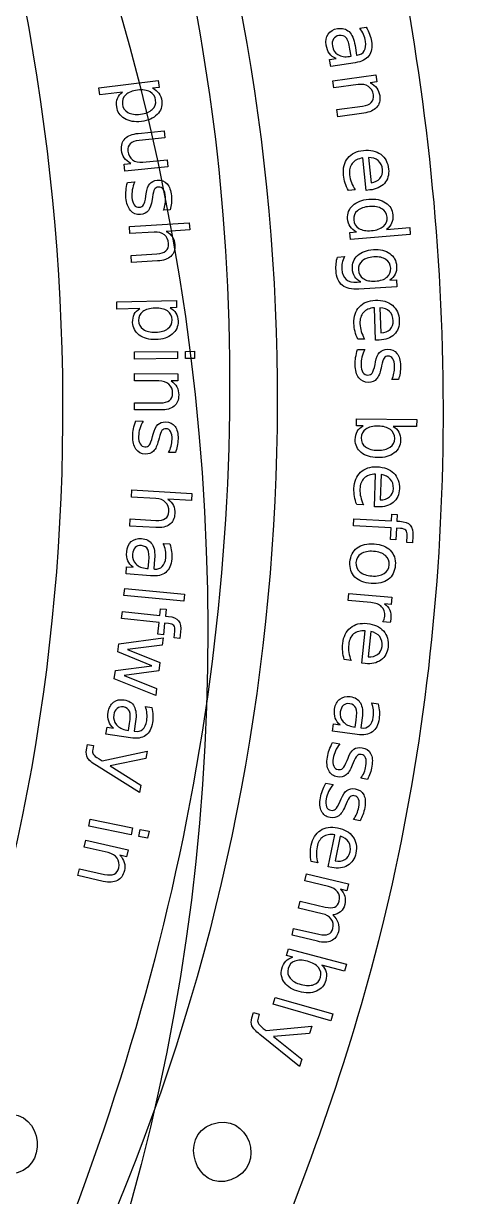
# Model space of a CAD drawing. Extents: x 2 to 268, y -2 to 104.
# Drawn here: x 143.72 to 159.39, y 26.1 to 68 of the extents above; entities that cross this region are included whole.
import ezdxf

# ---------------------------------------------------------------- set-up
doc = ezdxf.new("R2010")
doc.units = 0
doc.layers.add('all_text', color=7, linetype='CONTINUOUS')
doc.layers.add('original', color=7, linetype='CONTINUOUS')

msp = doc.modelspace()

# ---------------------------------------------------------------- linework, layer by layer
at = {"layer": 'all_text', "color": 7}
for points in [[(155.717982, 67.827457), (155.949269, 67.864704)], [(155.354213, 66.819914), (155.40996, 66.828909), (155.369846, 67.07789)], [(155.549333, 67.211469), (155.60584, 66.860461), (155.630268, 66.864187)], [(155.553657, 66.595238), (154.684298, 66.455225), (154.643944, 66.70556), (154.875231, 66.742807)], [(155.553535, 66.595004), (155.553657, 66.595238)], [(147.251327, 65.547801), (146.438998, 65.447007), (146.407596, 65.699998), (148.521834, 65.962337), (148.553236, 65.709336), (148.320746, 65.680464)], [(155.659549, 65.815397), (154.795501, 65.695724), (154.760569, 65.948248), (156.289377, 66.159987), (156.324309, 65.907462), (156.08679, 65.874548)], [(155.860625, 64.795656), (154.937872, 64.667854), (154.903069, 64.919019), (155.817622, 65.045679)], [(147.809376, 64.071632), (148.738924, 64.165912), (148.764457, 63.91365), (147.844513, 63.820348)], [(147.809236, 64.071649), (147.809376, 64.071632)], [(147.973143, 63.043912), (148.843738, 63.132209), (148.869271, 62.879947), (147.333745, 62.724207), (147.308112, 62.976474), (147.543916, 63.000366)], [(156.074406, 62.049112), (155.951048, 62.03615), (155.829594, 63.195626)], [(156.026411, 63.207992), (156.121975, 62.309049)], [(147.425635, 62.321115), (147.68661, 62.342286)], [(155.554327, 62.054168), (155.315854, 62.029214)], [(148.082226, 61.828166), (148.095934, 61.917772)], [(148.317652, 61.795951), (148.305026, 61.707891)], [(148.951948, 61.343985), (148.712949, 61.324666)], [(148.951122, 61.344088), (148.951948, 61.343985)], [(148.379899, 60.545789), (147.509187, 60.493086), (147.493784, 60.747551), (149.634104, 60.877013), (149.649507, 60.622548), (148.810431, 60.571792)], [(156.669939, 60.643137), (157.502195, 60.711834), (157.523099, 60.459133), (155.386148, 60.282751), (155.365244, 60.535451), (155.595968, 60.554502)], [(148.501675, 59.513591), (147.571826, 59.457338), (147.556552, 59.710435), (148.478153, 59.766188)], [(154.922539, 59.655775), (155.168768, 59.670508)], [(155.629403, 58.756688), (155.754581, 58.764247)], [(156.790357, 58.826474), (157.024205, 58.840555), (157.039379, 58.587453), (155.690445, 58.50634)], [(147.870646, 57.81679), (147.052383, 57.794784), (147.045511, 58.049633), (149.175186, 58.106863), (149.182058, 57.852014), (148.94788, 57.845762)], [(156.409042, 56.685645), (156.285105, 56.680925), (156.240835, 57.845899)], [(156.438025, 57.845138), (156.473739, 56.941841)], [(155.890432, 56.725222), (155.650829, 56.716149)], [(155.638542, 56.351773), (155.900328, 56.356478)], [(156.262802, 55.81856), (156.281861, 55.907084)], [(156.494743, 55.771807), (156.477055, 55.684614)], [(148.551625, 55.230715), (147.679333, 55.235374), (147.680678, 55.490313), (149.22406, 55.482027), (149.222716, 55.227088), (148.982942, 55.228338)], [(157.099052, 55.280957), (156.859306, 55.276599)], [(157.099408, 55.280869), (157.099052, 55.280957)], [(148.605307, 54.192763), (147.673769, 54.197722), (147.675141, 54.451278), (148.598419, 54.446351)], [(147.723279, 53.803961), (147.985027, 53.797253)], [(155.834306, 53.622015), (155.602812, 53.625134), (155.606158, 53.880059), (157.750186, 53.850609), (157.746841, 53.595694), (156.9118, 53.607233)], [(148.323679, 53.244061), (148.346597, 53.331682)], [(148.55382, 53.187018), (148.532274, 53.100728)], [(149.13604, 52.669818), (148.896364, 52.676371)], [(149.136005, 52.670301), (149.13604, 52.669818)], [(156.362572, 50.729963), (156.238627, 50.734456), (156.28046, 51.899523)], [(156.477065, 51.884153), (156.446009, 50.98069)], [(148.439095, 51.030807), (147.568262, 51.081452), (147.582602, 51.33598), (149.723258, 51.212378), (149.708917, 50.957849), (148.869688, 51.005837)], [(155.848299, 50.807764), (155.608668, 50.816317)], [(148.43879, 49.991478), (147.508788, 50.045224), (147.523057, 50.298384), (148.4448, 50.245071)], [(157.167031, 49.959294), (157.030803, 49.966533), (157.008632, 49.549582), (156.811849, 49.560045), (156.834021, 49.976997), (155.489578, 50.048457), (155.50311, 50.303038), (156.847554, 50.231577), (156.860426, 50.473766), (157.057209, 50.463303), (157.044336, 50.221114), (157.151674, 50.215409)], [(148.438433, 49.991346), (148.43879, 49.991478)], [(157.605052, 49.450272), (157.394509, 49.461466), (157.407382, 49.703655)], [(157.61776, 49.689695), (157.605052, 49.450272)], [(148.706722, 49.425599), (148.940257, 49.407352)], [(148.114244, 48.532603), (148.170562, 48.527649), (148.190717, 48.779439)], [(148.396745, 48.867057), (148.368158, 48.512667), (148.392888, 48.51068)], [(148.254683, 48.266949), (147.376931, 48.337283), (147.397186, 48.59003), (147.630731, 48.571782)], [(148.254421, 48.267874), (148.254683, 48.266949)], [(156.110511, 47.314222), (155.300652, 47.386105), (155.322974, 47.640055), (156.86034, 47.503608), (156.838019, 47.249658), (156.599188, 47.271187)], [(148.888116, 46.562861), (148.752449, 46.576981), (148.707761, 46.161831), (148.511836, 46.182914), (148.556524, 46.598064), (147.217908, 46.742119), (147.245212, 46.995598), (148.583828, 46.851542), (148.609783, 47.092675), (148.805718, 47.071591), (148.779762, 46.830449), (148.886631, 46.81884)], [(156.804316, 46.602745), (156.544525, 46.624061)], [(149.297923, 46.030814), (149.088298, 46.053416), (149.114254, 46.294558)], [(149.323628, 46.268695), (149.297923, 46.030814)], [(155.913477, 45.134956), (155.790173, 45.148428), (155.91421, 46.307625)], [(156.109228, 46.278209), (156.014395, 45.379159)], [(155.405966, 45.249134), (155.167545, 45.274647)], [(155.913491, 45.135226), (155.913477, 45.134956)], [(148.067098, 43.603283), (148.298593, 43.567318)], [(156.144008, 43.731247), (156.37598, 43.698461)], [(155.800808, 43.192229), (155.751115, 42.840187), (155.775677, 42.836897)], [(147.529966, 42.482327), (146.659835, 42.617452), (146.698701, 42.868011), (146.930196, 42.832046)], [(147.409549, 42.757627), (147.465358, 42.748694), (147.504126, 42.998147)], [(147.716015, 43.069776), (147.661454, 42.71846), (147.685963, 42.714171)], [(155.622898, 42.602272), (154.750985, 42.725373), (154.786473, 42.97644), (155.018436, 42.943655)], [(155.498776, 42.875863), (155.554737, 42.867923), (155.589927, 43.117684)], [(147.530796, 42.481743), (147.529966, 42.482327)], [(155.622704, 42.602392), (155.622898, 42.602272)], [(145.967553, 42.048002), (146.003039, 42.247429), (146.211959, 42.210244), (146.185855, 42.063729)], [(146.414311, 41.727672), (146.520292, 41.662636), (148.124845, 42.010827), (148.077734, 41.74627), (146.804691, 41.483196), (147.908531, 40.796604), (147.861421, 40.532057), (146.319821, 41.495328)], [(154.745103, 42.311633), (155.003541, 42.26965)], [(155.2645, 41.675819), (155.299028, 41.759526)], [(155.484784, 41.58836), (155.451817, 41.505772)], [(154.506119, 40.85973), (154.763705, 40.812785)], [(155.99192, 40.997769), (155.755248, 41.036208)], [(155.013181, 40.214038), (155.049376, 40.297057)], [(155.231739, 40.122293), (155.197206, 40.040388)], [(155.727494, 39.522035), (155.491601, 39.565039)], [(154.716462, 37.852319), (154.594943, 37.877113), (154.828272, 39.019337)], [(155.019679, 38.971855), (154.840114, 38.085858)], [(146.73529, 38.381005), (145.884303, 38.572645), (145.940296, 38.821355), (147.445994, 38.482268), (147.39, 38.233558), (147.156089, 38.286272)], [(146.565065, 37.355688), (145.656281, 37.560351), (145.712003, 37.807714), (146.612732, 37.604865)], [(154.221602, 38.013759), (153.98667, 38.06172)], [(154.716068, 37.85225), (154.716462, 37.852319)], [(154.607424, 37.172704), (153.758382, 37.372804), (153.816849, 37.620944), (155.319089, 37.266897), (155.260622, 37.018757), (155.02724, 37.073747)], [(154.378277, 36.200283), (153.529236, 36.400383), (153.587703, 36.648523), (154.48636, 36.436731)], [(154.206739, 35.214279), (153.300029, 35.427966), (153.358496, 35.676106), (154.257164, 35.464313)], [(153.328882, 34.642329), (153.105284, 34.702313), (153.171362, 34.948542), (155.242327, 34.392835), (155.17625, 34.146605), (154.369894, 34.363073)], [(151.870708, 32.476805), (151.929927, 32.670521), (152.13288, 32.608514), (152.089372, 32.466196)], [(152.276031, 32.105122), (152.373429, 32.027819), (154.008194, 32.180752), (153.929637, 31.923781), (152.634205, 31.81551), (153.647592, 31.001307), (153.569036, 30.744336), (152.153966, 31.88582)]]:
    msp.add_lwpolyline(points, dxfattribs=at)
for points in [[(147.251296, 65.547783)], [(147.892265, 64.758075)], [(155.860605, 64.795657)], [(156.074485, 62.049098)], [(156.061871, 61.45989)], [(156.669928, 60.643127)], [(148.501694, 59.51356)], [(156.272237, 58.795337)], [(147.870588, 57.816813)], [(148.432441, 56.968886)], [(156.409094, 56.685673)], [(149.215734, 56.281399), (149.218469, 56.027858), (147.675152, 56.011206), (147.672417, 56.264747)], [(149.816526, 56.287865), (149.819261, 56.034324), (149.498197, 56.030822), (149.495463, 56.284363)], [(148.605293, 54.192683)], [(156.361209, 52.752066)], [(156.362592, 50.729952)], [(156.771401, 48.659658)], [(156.985827, 48.644415)], [(149.461583, 47.611867), (149.437241, 47.359485), (147.302889, 47.56497), (147.327232, 47.817362)], [(148.700028, 46.047338), (148.667622, 45.79586), (147.432591, 45.635396), (148.586809, 45.168519), (148.548635, 44.87194), (147.313604, 44.711477), (148.467812, 44.2446), (148.435406, 43.993122), (146.956247, 44.590784), (146.994422, 44.887373), (148.291529, 45.055117), (147.079467, 45.547507), (147.117641, 45.844086)], [(155.991931, 40.997788)], [(147.60879, 39.266493), (147.557326, 39.018216), (146.046046, 39.33143), (146.097511, 39.579707)], [(155.727475, 39.522056)], [(148.197104, 39.144536), (148.145639, 38.896249), (147.831237, 38.961393), (147.882702, 39.20968)], [(146.565124, 37.355655)], [(154.752825, 36.15585)], [(153.625981, 33.669606)], [(154.756863, 32.61932), (154.686813, 32.375622), (152.625966, 32.967731), (152.696016, 33.211429)]]:
    msp.add_lwpolyline(points, close=True, dxfattribs=at)
for points in [[(137.73778, 88.93464), (154.38977, 63.7517), (154.56983, 28.51236), (137.73778, 5.28397)], [(154.519697, 67.225726), (154.494561, 67.381729), (154.518096, 67.512997), (154.590304, 67.61953)], [(154.590304, 67.61953), (154.663534, 67.72531), (154.773615, 67.79003), (154.920549, 67.813693)], [(154.977183, 67.565999), (154.888293, 67.551699), (154.82222, 67.511281), (154.778965, 67.444747)], [(154.920549, 67.813693), (155.091968, 67.841293), (155.230416, 67.804964), (155.335894, 67.704706)], [(155.232755, 67.487116), (155.173966, 67.557662), (155.088776, 67.583957), (154.977183, 67.565999)], [(155.369846, 67.07789), (155.337253, 67.280153), (155.291556, 67.416561), (155.232755, 67.487116)], [(155.335894, 67.704706), (155.441517, 67.603539), (155.512664, 67.439127), (155.549333, 67.211469)], [(155.850204, 67.604492), (155.816035, 67.683669), (155.771961, 67.75799), (155.717982, 67.827457)], [(155.922452, 67.355119), (155.90839, 67.442194), (155.884307, 67.525318), (155.850204, 67.604492)], [(155.949269, 67.864704), (155.999374, 67.77879), (156.039993, 67.694139), (156.071125, 67.610748)], [(156.071125, 67.610748), (156.103145, 67.527505), (156.125729, 67.44507), (156.138875, 67.363443)], [(154.635399, 66.923326), (154.578149, 67.001569), (154.539582, 67.102369), (154.519697, 67.225726)], [(154.778965, 67.444747), (154.736786, 67.377462), (154.723806, 67.293483), (154.740027, 67.19281)], [(154.740027, 67.19281), (154.762394, 67.054035), (154.829267, 66.950814), (154.940645, 66.883145)], [(155.878528, 67.02142), (155.929873, 67.10693), (155.944515, 67.218163), (155.922452, 67.355119)], [(156.138875, 67.363443), (156.174388, 67.143036), (156.143749, 66.969211), (156.046957, 66.841969)], [(154.875231, 66.742807), (154.773516, 66.785055), (154.693572, 66.845228), (154.635399, 66.923326)], [(154.940645, 66.883145), (155.053097, 66.8147), (155.190953, 66.793623), (155.354213, 66.819914)], [(156.046957, 66.841969), (155.950205, 66.714725), (155.785731, 66.632403), (155.553535, 66.595004)], [(155.630268, 66.864187), (155.745456, 66.882718), (155.828209, 66.935129), (155.878528, 67.02142)], [(156.029344, 65.74695), (155.932054, 65.813266), (155.808789, 65.836081), (155.659549, 65.815397)], [(156.08679, 65.874548), (156.187025, 65.827237), (156.2655, 65.76623), (156.322215, 65.691526)], [(147.072308, 65.322832), (147.107044, 65.408605), (147.166707, 65.483589), (147.251296, 65.547783)], [(147.363872, 65.446542), (147.268532, 65.356949), (147.229121, 65.245599), (147.245637, 65.112492)], [(147.786044, 65.614177), (147.60097, 65.591232), (147.460246, 65.535354), (147.363872, 65.446542)], [(148.235002, 65.554599), (148.120771, 65.617263), (147.971119, 65.637123), (147.786044, 65.614177)], [(148.432671, 65.25975), (148.416148, 65.392857), (148.350258, 65.49114), (148.235002, 65.554599)], [(148.320746, 65.680464), (148.418478, 65.638892), (148.494203, 65.580709), (148.547923, 65.505915)], [(148.547923, 65.505915), (148.602641, 65.430315), (148.636969, 65.336446), (148.650906, 65.22431)], [(156.203444, 65.444133), (156.184648, 65.579722), (156.126614, 65.680661), (156.029344, 65.74695)], [(156.130775, 65.175308), (156.19487, 65.241684), (156.219093, 65.331292), (156.203444, 65.444133)], [(156.429599, 65.418422), (156.453907, 65.242789), (156.417708, 65.102364), (156.321002, 64.997148)], [(156.322215, 65.691526), (156.379069, 65.61592), (156.414864, 65.524885), (156.429599, 65.418422)], [(147.042668, 65.024765), (147.028784, 65.136905), (147.038664, 65.236261), (147.072308, 65.322832)], [(147.320377, 64.599598), (147.158315, 64.69706), (147.065746, 64.838782), (147.042668, 65.024765)], [(147.245637, 65.112492), (147.26216, 64.979379), (147.327533, 64.881493), (147.441757, 64.818836)], [(148.312887, 64.926892), (148.409259, 65.015684), (148.449187, 65.126636), (148.432671, 65.25975)], [(148.650906, 65.22431), (148.674003, 65.038319), (148.618878, 64.878268), (148.48553, 64.744156)], [(155.817622, 65.045679), (155.962316, 65.065734), (156.066701, 65.108943), (156.130775, 65.175308)], [(156.321002, 64.997148), (156.225191, 64.892058), (156.071725, 64.824894), (155.860605, 64.795657)], [(147.924667, 64.496831), (147.683982, 64.466986), (147.482552, 64.501242), (147.320377, 64.599598)], [(147.441757, 64.818836), (147.557021, 64.755383), (147.70719, 64.735129), (147.892265, 64.758075)], [(147.892264, 64.758055), (148.077338, 64.781), (148.217546, 64.837279), (148.312887, 64.926892)], [(148.48553, 64.744156), (148.352314, 64.609137), (148.16536, 64.526695), (147.924667, 64.496831)], [(147.218149, 63.467346), (147.20029, 63.643749), (147.241549, 63.783214), (147.341926, 63.885741)], [(147.341926, 63.885741), (147.442336, 63.988267), (147.598106, 64.050236), (147.809236, 64.071649)], [(147.525467, 63.702104), (147.459027, 63.638113), (147.431549, 63.54945), (147.443033, 63.436113)], [(147.844513, 63.820348), (147.699188, 63.8056), (147.59284, 63.766186), (147.525467, 63.702104)], [(147.313838, 63.193112), (147.26087, 63.269001), (147.228974, 63.360413), (147.218149, 63.467346)], [(147.443033, 63.436113), (147.456858, 63.29993), (147.511166, 63.19694), (147.605956, 63.127143)], [(155.291367, 63.189146), (155.418976, 63.346616), (155.604301, 63.438079), (155.847339, 63.463535)], [(155.847339, 63.463535), (156.09861, 63.489887), (156.304879, 63.443138), (156.466148, 63.323286)], [(156.466148, 63.323286), (156.628424, 63.202655), (156.721619, 63.027214), (156.745735, 62.796962)], [(147.543916, 63.000366), (147.444478, 63.052175), (147.367785, 63.116423), (147.313838, 63.193112)], [(147.605956, 63.127143), (147.700851, 63.056413), (147.823247, 63.028669), (147.973143, 63.043912)], [(155.138581, 62.584273), (155.112961, 62.829143), (155.16389, 63.030767), (155.291367, 63.189146)], [(155.448505, 62.997749), (155.367907, 62.894166), (155.336378, 62.75877), (155.353918, 62.591563)], [(155.829594, 63.195626), (155.657145, 63.166478), (155.530116, 63.100519), (155.448505, 62.997749)], [(156.377409, 63.097872), (156.289111, 63.173603), (156.172112, 63.21031), (156.026411, 63.207992)], [(156.532108, 62.771838), (156.517385, 62.912548), (156.465819, 63.021226), (156.377409, 63.097872)], [(155.198994, 62.298249), (155.168949, 62.391169), (155.148812, 62.48651), (155.138581, 62.584273)], [(155.353918, 62.591563), (155.364063, 62.494713), (155.385756, 62.402304), (155.418998, 62.314337)], [(156.121975, 62.309049), (156.259749, 62.325327), (156.36578, 62.37569), (156.440068, 62.460138)], [(156.440068, 62.460138), (156.514456, 62.543679), (156.545136, 62.64758), (156.532108, 62.771838)], [(156.745735, 62.796962), (156.767358, 62.590468), (156.717745, 62.420388), (156.596897, 62.286723)], [(147.373404, 61.773518), (147.366708, 61.855935), (147.367916, 61.942681), (147.377029, 62.033755)], [(147.377029, 62.033755), (147.385089, 62.123857), (147.401291, 62.219644), (147.425635, 62.321115)], [(147.599076, 62.057306), (147.582608, 61.964728), (147.577968, 61.874027), (147.585156, 61.785202)], [(147.68661, 62.342286), (147.64566, 62.244956), (147.616482, 62.149962), (147.599076, 62.057306)], [(148.095934, 61.917772), (148.11623, 62.077021), (148.157441, 62.194185), (148.219569, 62.269263)], [(148.219569, 62.269263), (148.282589, 62.344414), (148.373632, 62.386804), (148.492699, 62.396433)], [(148.390515, 62.074209), (148.361187, 62.026679), (148.3369, 61.933926), (148.317652, 61.795951)], [(148.523798, 62.152741), (148.465203, 62.148001), (148.420775, 62.121824), (148.390515, 62.074209)], [(148.492699, 62.396433), (148.637377, 62.408144), (148.753242, 62.365905), (148.840294, 62.269717)], [(148.704422, 62.073379), (148.660925, 62.132537), (148.600717, 62.158991), (148.523798, 62.152741)], [(148.784969, 61.795102), (148.774787, 61.920554), (148.747938, 62.013313), (148.704422, 62.073379)], [(148.840294, 62.269717), (148.927346, 62.173536), (148.978503, 62.031127), (148.993765, 61.84249)], [(155.315854, 62.029214), (155.267979, 62.115652), (155.229026, 62.20533), (155.198994, 62.298249)], [(155.418998, 62.314337), (155.452325, 62.225457), (155.497435, 62.138734), (155.554327, 62.054168)], [(156.596897, 62.286723), (156.477041, 62.152238), (156.302904, 62.073029), (156.074485, 62.049098)], [(147.536077, 61.318), (147.443639, 61.42389), (147.389414, 61.575729), (147.373404, 61.773518)], [(147.585156, 61.785202), (147.594805, 61.66616), (147.622369, 61.576221), (147.667848, 61.515384)], [(148.000979, 61.51605), (148.033909, 61.564794), (148.060991, 61.668832), (148.082226, 61.828166)], [(148.305026, 61.707891), (148.281104, 61.525299), (148.236918, 61.393608), (148.172468, 61.312817)], [(148.777332, 61.553851), (148.789452, 61.632251), (148.791997, 61.712668), (148.784969, 61.795102)], [(148.993765, 61.84249), (149.001354, 61.749084), (149.001591, 61.660621), (148.994476, 61.577098)], [(155.469682, 61.498155), (155.608412, 61.626678), (155.798634, 61.700914), (156.04035, 61.720864)], [(156.04035, 61.720864), (156.28206, 61.740841), (156.481877, 61.698793), (156.6398, 61.594718)], [(156.6398, 61.594718), (156.79779, 61.489766), (156.884459, 61.344357), (156.899806, 61.158493)], [(147.889124, 61.175137), (147.746278, 61.163597), (147.628595, 61.211218), (147.536077, 61.318)], [(147.667848, 61.515384), (147.714264, 61.454605), (147.774546, 61.427213), (147.848695, 61.433207)], [(147.848695, 61.433207), (147.917373, 61.438753), (147.968134, 61.466368), (148.000979, 61.51605)], [(148.172468, 61.312817), (148.109042, 61.231184), (148.014594, 61.185291), (147.889124, 61.175137)], [(148.712949, 61.324666), (148.743818, 61.399053), (148.765279, 61.475448), (148.777332, 61.553851)], [(148.994476, 61.577098), (148.987429, 61.493573), (148.972977, 61.415903), (148.951122, 61.344088)], [(155.284726, 61.025207), (155.269366, 61.211072), (155.331018, 61.368722), (155.469682, 61.498155)], [(155.633177, 61.30977), (155.534234, 61.224171), (155.490279, 61.114531), (155.501311, 60.980851)], [(156.061872, 61.45992), (155.876007, 61.44456), (155.733108, 61.39451), (155.633177, 61.30977)], [(156.508013, 61.381934), (156.39645, 61.449265), (156.247736, 61.47525), (156.061871, 61.45989)], [(156.693393, 61.079207), (156.682374, 61.21288), (156.620581, 61.313789), (156.508013, 61.381934)], [(155.374676, 60.739497), (155.3241, 60.816437), (155.294117, 60.911673), (155.284726, 61.025207)], [(155.501311, 60.980851), (155.512331, 60.847177), (155.573668, 60.746232), (155.685325, 60.678015)], [(156.560151, 60.750189), (156.660012, 60.83586), (156.704426, 60.945533), (156.693393, 61.079207)], [(156.856518, 60.861792), (156.819279, 60.776677), (156.757083, 60.703789), (156.669928, 60.643127)], [(156.899806, 61.158493), (156.90921, 61.044965), (156.894781, 60.946065), (156.856518, 60.861792)], [(148.743314, 60.449037), (148.651426, 60.522627), (148.530288, 60.554877), (148.379899, 60.545789)], [(148.893536, 60.133692), (148.885276, 60.270325), (148.835202, 60.37544), (148.743314, 60.449037)], [(148.810431, 60.571792), (148.906715, 60.516878), (148.980249, 60.449998), (149.031032, 60.371152)], [(149.031032, 60.371152), (149.081861, 60.291396), (149.110529, 60.197871), (149.117036, 60.090576)], [(155.595968, 60.554502), (155.500027, 60.600053), (155.426263, 60.661718), (155.374676, 60.739497)], [(155.685325, 60.678015), (155.79788, 60.609898), (155.947086, 60.583486), (156.132941, 60.59878)], [(156.132941, 60.59878), (156.318807, 60.61414), (156.46121, 60.66461), (156.560151, 60.750189)], [(148.800374, 59.871268), (148.869339, 59.932476), (148.900393, 60.019951), (148.893536, 60.133692)], [(149.117036, 60.090576), (149.127721, 59.913594), (149.080799, 59.776382), (148.97627, 59.678939)], [(155.64246, 59.711453), (155.779494, 59.835645), (155.966767, 59.904876), (156.20428, 59.919145)], [(156.20428, 59.919145), (156.442711, 59.933486), (156.637385, 59.887201), (156.788303, 59.780289)], [(148.478153, 59.766188), (148.623963, 59.775036), (148.73137, 59.810063), (148.800374, 59.871268)], [(148.97627, 59.678939), (148.872631, 59.581556), (148.714439, 59.52643), (148.501694, 59.51356)], [(154.875862, 59.422418), (154.884041, 59.502046), (154.8996, 59.579831), (154.922539, 59.655775)], [(155.168768, 59.670508), (155.132904, 59.593807), (155.107503, 59.518657), (155.092564, 59.445058)], [(155.453931, 59.241786), (155.442602, 59.430698), (155.505445, 59.587254), (155.64246, 59.711453)], [(155.802151, 59.519463), (155.705851, 59.43729), (155.661776, 59.328344), (155.669924, 59.192625)], [(156.220424, 59.657792), (156.037935, 59.646861), (155.89851, 59.600751), (155.802151, 59.519463)], [(156.653614, 59.570601), (156.548229, 59.639744), (156.403832, 59.668808), (156.220424, 59.657792)], [(156.824023, 59.261929), (156.815849, 59.397656), (156.759046, 59.500547), (156.653614, 59.570601)], [(156.788303, 59.780289), (156.939216, 59.673391), (157.020346, 59.525485), (157.031695, 59.336573)], [(154.870615, 59.169436), (154.865263, 59.258391), (154.867012, 59.342718), (154.875862, 59.422418)], [(155.095333, 58.645907), (154.959953, 58.754661), (154.885047, 58.929171), (154.870615, 59.169436)], [(155.092564, 59.445058), (155.077624, 59.371452), (155.07239, 59.297054), (155.076861, 59.221863)], [(155.076861, 59.221863), (155.086854, 59.055873), (155.137878, 58.934229), (155.229932, 58.856932)], [(155.538935, 58.952841), (155.48913, 59.031756), (155.460796, 59.128071), (155.453931, 59.241786)], [(155.669924, 59.192625), (155.678118, 59.055989), (155.734918, 58.953102), (155.840324, 58.883964)], [(156.691797, 58.935091), (156.788155, 59.016346), (156.83223, 59.125292), (156.824023, 59.261929)], [(157.031695, 59.336573), (157.038553, 59.222858), (157.021948, 59.123844), (156.98188, 59.039532)], [(155.229932, 58.856932), (155.321095, 58.779575), (155.454252, 58.74616), (155.629403, 58.756688)], [(155.754581, 58.764247), (155.660653, 58.811027), (155.588772, 58.873892), (155.538935, 58.952841)], [(155.840324, 58.883964), (155.945774, 58.813882), (156.089745, 58.78434), (156.272237, 58.795337)], [(156.272235, 58.795297), (156.455643, 58.806314), (156.595497, 58.852912), (156.691797, 58.935091)], [(156.98188, 59.039532), (156.94188, 58.955217), (156.878038, 58.884197), (156.790357, 58.826474)], [(155.690445, 58.50634), (155.428174, 58.490578), (155.229803, 58.5371), (155.095333, 58.645907)], [(148.409261, 57.831231), (148.222838, 57.826247), (148.077384, 57.784199), (147.9729, 57.705085)], [(148.8504, 57.728703), (148.742739, 57.802091), (148.595693, 57.836267), (148.409261, 57.831231)], [(148.94788, 57.845762), (149.041141, 57.794944), (149.1109, 57.729731), (149.157157, 57.650121)], [(155.510758, 57.281745), (155.501422, 57.527778), (155.565612, 57.725579), (155.703329, 57.87515)], [(155.703329, 57.87515), (155.841098, 58.023811), (156.032083, 58.10278), (156.276283, 58.112059)], [(156.240835, 57.845899), (156.066826, 57.828249), (155.935699, 57.770863), (155.847455, 57.673741)], [(156.276283, 58.112059), (156.528738, 58.12166), (156.731449, 58.061331), (156.884415, 57.931074)], [(156.780947, 57.711988), (156.697868, 57.793415), (156.58356, 57.837798), (156.438025, 57.845138)], [(156.884415, 57.931074), (157.038336, 57.799938), (157.119692, 57.618699), (157.128483, 57.387355)], [(147.612482, 57.316365), (147.609457, 57.429325), (147.628876, 57.527263), (147.670739, 57.610179)], [(147.670739, 57.610179), (147.713557, 57.692204), (147.780174, 57.761082), (147.870588, 57.816813)], [(147.9729, 57.705085), (147.869366, 57.625101), (147.819399, 57.518069), (147.823, 57.38399)], [(149.018703, 57.416166), (149.015116, 57.550244), (148.959014, 57.654423), (148.8504, 57.728703)], [(148.867392, 57.096417), (148.971874, 57.175504), (149.022311, 57.282087), (149.018703, 57.416166)], [(149.157157, 57.650121), (149.204341, 57.569594), (149.229446, 57.472854), (149.232472, 57.359901)], [(155.847455, 57.673741), (155.760166, 57.575729), (155.719713, 57.442723), (155.726096, 57.274726)], [(156.913676, 57.376412), (156.908334, 57.517785), (156.864091, 57.629644), (156.780947, 57.711988)], [(147.847906, 56.866397), (147.695992, 56.979029), (147.617518, 57.129018), (147.612482, 57.316365)], [(147.823, 57.38399), (147.826588, 57.249912), (147.882219, 57.146178), (147.989892, 57.072789)], [(147.989892, 57.072789), (148.098493, 56.99851), (148.24601, 56.963876), (148.432441, 56.968886)], [(148.432443, 56.968926), (148.618866, 56.973909), (148.763849, 57.016406), (148.867392, 57.096417)], [(149.232472, 57.359901), (149.237474, 57.172556), (149.167172, 57.018568), (149.021565, 56.897936)], [(155.552069, 56.992346), (155.528259, 57.087049), (155.514489, 57.183515), (155.510758, 57.281745)], [(155.650829, 56.716149), (155.608851, 56.805569), (155.575931, 56.897634), (155.552069, 56.992346)], [(155.726096, 57.274726), (155.729808, 57.177411), (155.745328, 57.083767), (155.772657, 56.993794)], [(155.772657, 56.993794), (155.800004, 56.902898), (155.839263, 56.813374), (155.890432, 56.725222)], [(156.473739, 56.941841), (156.612294, 56.948932), (156.721435, 56.992153), (156.801164, 57.071502)], [(156.801164, 57.071502), (156.880924, 57.149922), (156.918428, 57.251559), (156.913676, 57.376412)], [(157.128483, 57.387355), (157.136369, 57.179878), (157.075579, 57.013464), (156.946115, 56.888115)], [(148.439474, 56.705837), (148.197027, 56.699317), (147.999837, 56.752837), (147.847906, 56.866397)], [(149.021565, 56.897936), (148.875951, 56.776383), (148.68192, 56.71235), (148.439474, 56.705837)], [(156.946115, 56.888115), (156.817605, 56.761874), (156.638598, 56.694393), (156.409094, 56.685673)], [(155.572001, 56.068026), (155.586031, 56.157408), (155.608212, 56.25199), (155.638542, 56.351773)], [(155.900328, 56.356478), (155.853314, 56.261916), (155.818234, 56.168944), (155.795086, 56.077564)], [(156.281861, 55.907084), (156.312087, 56.064745), (156.360571, 56.179091), (156.427314, 56.250122)], [(156.427314, 56.250122), (156.494925, 56.321168), (156.588448, 56.357763), (156.707884, 56.359909)], [(156.707884, 56.359909), (156.853013, 56.362517), (156.965998, 56.313089), (157.046838, 56.211626)], [(157.046838, 56.211626), (157.127679, 56.110169), (157.169801, 55.964829), (157.173202, 55.775605)], [(155.551394, 55.808579), (155.549719, 55.89126), (155.556588, 55.977742), (155.572001, 56.068026)], [(155.68517, 55.34375), (155.599554, 55.455231), (155.554962, 55.610173), (155.551394, 55.808579)], [(155.795086, 56.077564), (155.772807, 55.986198), (155.76247, 55.895965), (155.764076, 55.806866)], [(155.764076, 55.806866), (155.76623, 55.687456), (155.788071, 55.595964), (155.829601, 55.53239)], [(156.162128, 55.512159), (156.198015, 55.558745), (156.231573, 55.660878), (156.262802, 55.81856)], [(156.584961, 56.04494), (156.552732, 55.999364), (156.522659, 55.90832), (156.494743, 55.771807)], [(156.722903, 56.114917), (156.664107, 56.113993), (156.618127, 56.090667), (156.584961, 56.04494)], [(156.898192, 56.024319), (156.858503, 56.08608), (156.800073, 56.11628), (156.722903, 56.114917)], [(156.961178, 55.741525), (156.958894, 55.86737), (156.937899, 55.961635), (156.898192, 56.024319)], [(156.937973, 55.50129), (156.954985, 55.578779), (156.96272, 55.658857), (156.961178, 55.741525)], [(157.173202, 55.775605), (157.174967, 55.681911), (157.169672, 55.593607), (157.157316, 55.510693)], [(156.02855, 55.179013), (155.885259, 55.176442), (155.770799, 55.231355), (155.68517, 55.34375)], [(155.829601, 55.53239), (155.872065, 55.468814), (155.930511, 55.437712), (156.004938, 55.439086)], [(156.004938, 55.439086), (156.073822, 55.440149), (156.126218, 55.464506), (156.162128, 55.512159)], [(156.477055, 55.684614), (156.441682, 55.50389), (156.389323, 55.375231), (156.31998, 55.298635)], [(156.859306, 55.276599), (156.894739, 55.34891), (156.920961, 55.423807), (156.937973, 55.50129)], [(157.157316, 55.510693), (157.145026, 55.427776), (157.125724, 55.351168), (157.099408, 55.280869)], [(148.907892, 55.110304), (148.821045, 55.189772), (148.70229, 55.229909), (148.551625, 55.230715)], [(149.037074, 54.785769), (149.037573, 54.922664), (148.994512, 55.030842), (148.907892, 55.110304)], [(148.982942, 55.228338), (149.075403, 55.167216), (149.144382, 55.095647), (149.189879, 55.013634)], [(149.189879, 55.013634), (149.235335, 54.930708), (149.257783, 54.835502), (149.257224, 54.728018)], [(156.31998, 55.298635), (156.251564, 55.221143), (156.15442, 55.181269), (156.02855, 55.179013)], [(148.598419, 54.446351), (148.744485, 54.445572), (148.853959, 54.473467), (148.926839, 54.530037)], [(148.926839, 54.530037), (148.999721, 54.586634), (149.036466, 54.671878), (149.037074, 54.785769)], [(149.257224, 54.728018), (149.256276, 54.550711), (149.200439, 54.41688), (149.089711, 54.326524)], [(149.089711, 54.326524), (148.979898, 54.236161), (148.818425, 54.191547), (148.605293, 54.192683)], [(147.644388, 53.523406), (147.66232, 53.612089), (147.688618, 53.705607), (147.723279, 53.803961)], [(147.985027, 53.797253), (147.93392, 53.704835), (147.894802, 53.613483), (147.867673, 53.523199)], [(148.346597, 53.331682), (148.383689, 53.487875), (148.43713, 53.599992), (148.50692, 53.668032)], [(148.50692, 53.668032), (148.577596, 53.736053), (148.672633, 53.768524), (148.792029, 53.765445)], [(148.792029, 53.765445), (148.937139, 53.761845), (149.047855, 53.707523), (149.124175, 53.602478)], [(147.72623, 52.794833), (147.645577, 52.909946), (147.607808, 53.066691), (147.612924, 53.265068)], [(147.612924, 53.265068), (147.615253, 53.347713), (147.625741, 53.433825), (147.644388, 53.523406)], [(147.824932, 53.254117), (147.822013, 53.13472), (147.839837, 53.04236), (147.878404, 52.977039)], [(147.867673, 53.523199), (147.841444, 53.432895), (147.827197, 53.343201), (147.824932, 53.254117)], [(148.209733, 52.942351), (148.24767, 52.987294), (148.285653, 53.087864), (148.323679, 53.244061)], [(148.655934, 53.455943), (148.62171, 53.411807), (148.587672, 53.322165), (148.55382, 53.187018)], [(148.796812, 53.519857), (148.738023, 53.521603), (148.691064, 53.500298), (148.655934, 53.455943)], [(148.967968, 53.421665), (148.931036, 53.485085), (148.873984, 53.517816), (148.796812, 53.519857)], [(149.018507, 53.136389), (149.021763, 53.262211), (149.004917, 53.357303), (148.967968, 53.421665)], [(149.124175, 53.602478), (149.200496, 53.49758), (149.236216, 53.350535), (149.231335, 53.161345)], [(155.556103, 53.132444), (155.557352, 53.245446), (155.580731, 53.342516), (155.62624, 53.423652)], [(155.62624, 53.423652), (155.672368, 53.503875), (155.741724, 53.569995), (155.834306, 53.622015)], [(155.931915, 53.506318), (155.82522, 53.430605), (155.770951, 53.325691), (155.769109, 53.191577)], [(156.37304, 53.614659), (156.186565, 53.617222), (156.039523, 53.581108), (155.931915, 53.506318)], [(156.809646, 53.494244), (156.705049, 53.571938), (156.559514, 53.612077), (156.37304, 53.614659)], [(156.965129, 53.175139), (156.966817, 53.309262), (156.91499, 53.41563), (156.809646, 53.494244)], [(156.9118, 53.607233), (157.002932, 53.552722), (157.069989, 53.484733), (157.112971, 53.403265)], [(157.112971, 53.403265), (157.156853, 53.320888), (157.178036, 53.223206), (157.176521, 53.110217)], [(148.06209, 52.61523), (147.918811, 52.618733), (147.806857, 52.678601), (147.72623, 52.794833)], [(147.878404, 52.977039), (147.918038, 52.911675), (147.975066, 52.878044), (148.049488, 52.876147)], [(148.049488, 52.876147), (148.118379, 52.874539), (148.171794, 52.896607), (148.209733, 52.942351)], [(148.532274, 53.100728), (148.489046, 52.921718), (148.431109, 52.795474), (148.358464, 52.721995)], [(148.896364, 52.676371), (148.934983, 52.747053), (148.964446, 52.820732), (148.984753, 52.897408)], [(148.984753, 52.897408), (149.005127, 52.974074), (149.016378, 53.053734), (149.018507, 53.136389)], [(149.203882, 52.89738), (149.187954, 52.815087), (149.165328, 52.739394), (149.136005, 52.670301)], [(149.231335, 53.161345), (149.229095, 53.06766), (149.219944, 52.979672), (149.203882, 52.89738)], [(155.77307, 52.673299), (155.625854, 52.792), (155.553532, 52.945048), (155.556103, 53.132444)], [(155.769109, 53.191577), (155.767421, 53.057448), (155.818798, 52.95154), (155.923243, 52.873854)], [(155.923243, 52.873854), (156.028739, 52.795232), (156.174728, 52.754636), (156.361209, 52.752066)], [(156.361208, 52.752056), (156.547683, 52.749493), (156.694269, 52.786072), (156.800964, 52.861792)], [(156.800964, 52.861792), (156.908573, 52.936576), (156.963294, 53.041025), (156.965129, 53.175139)], [(157.176521, 53.110217), (157.173976, 52.92282), (157.097485, 52.771813), (156.947047, 52.657196)], [(148.358464, 52.721995), (148.286697, 52.647569), (148.187906, 52.611981), (148.06209, 52.61523)], [(156.35764, 52.488872), (156.115126, 52.492169), (155.92027, 52.553644), (155.77307, 52.673299)], [(156.947047, 52.657196), (156.796621, 52.541657), (156.600151, 52.485549), (156.35764, 52.488872)], [(155.510695, 51.390712), (155.519585, 51.636764), (155.598202, 51.82929), (155.746547, 51.968291)], [(155.746547, 51.968291), (155.894917, 52.106368), (156.091209, 52.171024), (156.335425, 52.162257)], [(156.335425, 52.162257), (156.587895, 52.153031), (156.785601, 52.077904), (156.928543, 51.936877)], [(155.875449, 51.756874), (155.781161, 51.665571), (155.731003, 51.535911), (155.724975, 51.367896)], [(156.28046, 51.899523), (156.105633, 51.8948), (155.970629, 51.84725), (155.875449, 51.756874)], [(156.809226, 51.726062), (156.732385, 51.81339), (156.621664, 51.866087), (156.477065, 51.884153)], [(156.916826, 51.381599), (156.922232, 51.522969), (156.886366, 51.637791), (156.809226, 51.726062)], [(156.928543, 51.936877), (157.072361, 51.794742), (157.140117, 51.607993), (157.131811, 51.37663)], [(155.530558, 51.099043), (155.51377, 51.195253), (155.507149, 51.292476), (155.510695, 51.390712)], [(155.724975, 51.367896), (155.721211, 51.270593), (155.729775, 51.176062), (155.750668, 51.084303)], [(156.782102, 51.085834), (156.867437, 51.158147), (156.912345, 51.256735), (156.916826, 51.381599)], [(157.131811, 51.37663), (157.124275, 51.16914), (157.051367, 51.007665), (156.913088, 50.892203)], [(148.788586, 50.891925), (148.706003, 50.975829), (148.589507, 51.022123), (148.439095, 51.030807)], [(148.900614, 50.561079), (148.908443, 50.697736), (148.871101, 50.808018), (148.788586, 50.891925)], [(148.869688, 51.005837), (148.958822, 50.939948), (149.023962, 50.864873), (149.065109, 50.780611)], [(149.065109, 50.780611), (149.10624, 50.695414), (149.123693, 50.599162), (149.117468, 50.491854)], [(155.608668, 50.816317), (155.573383, 50.908597), (155.547346, 51.002839), (155.530558, 51.099043)], [(155.750668, 51.084303), (155.771246, 50.991632), (155.80379, 50.899453), (155.848299, 50.807764)], [(156.913088, 50.892203), (156.775614, 50.775799), (156.592115, 50.721715), (156.362592, 50.729952)], [(156.446009, 50.98069), (156.584701, 50.977427), (156.696732, 51.012475), (156.782102, 51.085834)], [(148.4448, 50.245071), (148.590632, 50.236761), (148.701416, 50.258893), (148.777151, 50.311468)], [(148.777151, 50.311468), (148.852893, 50.364176), (148.894048, 50.44738), (148.900614, 50.561079)], [(149.117468, 50.491854), (149.107523, 50.314826), (149.044762, 50.184098), (148.929185, 50.099671)], [(148.929185, 50.099671), (148.814799, 50.015168), (148.651215, 49.97906), (148.438433, 49.991346)], [(157.151674, 50.215409), (157.323225, 50.206285), (157.445868, 50.159746), (157.519602, 50.075792)], [(157.362412, 49.896482), (157.327557, 49.93329), (157.26243, 49.954228), (157.167031, 49.959294)], [(157.407382, 49.703655), (157.412208, 49.79448), (157.397219, 49.858756), (157.362412, 49.896482)], [(157.519602, 50.075792), (157.594254, 49.991783), (157.626973, 49.863084), (157.61776, 49.689695)], [(147.399953, 49.125289), (147.41288, 49.282781), (147.466896, 49.404715), (147.562, 49.491089)], [(147.562, 49.491089), (147.65824, 49.576463), (147.780534, 49.613203), (147.928881, 49.601309)], [(147.928881, 49.601309), (148.101966, 49.587565), (148.227838, 49.519414), (148.306499, 49.396856)], [(147.440597, 48.804061), (147.403569, 48.893669), (147.390021, 49.000744), (147.399953, 49.125289)], [(147.606134, 49.040602), (147.594786, 48.900497), (147.635243, 48.784354), (147.727505, 48.692172)], [(147.703792, 49.276084), (147.646816, 49.220723), (147.614264, 49.142229), (147.606134, 49.040602)], [(147.925126, 49.346797), (147.835396, 49.35417), (147.761617, 49.330599), (147.703792, 49.276084)], [(148.154676, 49.209515), (148.114271, 49.292009), (148.037755, 49.33777), (147.925126, 49.346797)], [(148.190717, 48.779439), (148.206761, 48.983673), (148.194747, 49.127032), (148.154676, 49.209515)], [(148.306499, 49.396856), (148.385091, 49.273507), (148.415173, 49.096907), (148.396745, 48.867057)], [(148.782247, 49.177617), (148.767877, 49.262639), (148.742702, 49.3453), (148.706722, 49.425599)], [(148.793286, 48.918213), (148.800563, 49.006113), (148.796883, 49.092581), (148.782247, 49.177617)], [(148.940257, 49.407352), (148.968572, 49.311993), (148.987923, 49.220121), (148.998312, 49.131736)], [(148.998312, 49.131736), (149.009631, 49.043269), (149.011996, 48.957828), (149.005407, 48.875413)], [(155.369262, 48.758305), (155.384842, 48.979166), (155.468528, 49.147334), (155.62032, 49.262808)], [(155.764554, 49.055245), (155.653619, 48.983853), (155.593339, 48.879885), (155.583713, 48.743341)], [(155.62032, 49.262808), (155.772975, 49.377309), (155.97531, 49.425679), (156.227326, 49.407918)], [(156.208551, 49.141386), (156.024352, 49.154377), (155.876353, 49.125663), (155.764554, 49.055245)], [(156.634607, 48.992564), (156.53477, 49.0788), (156.392751, 49.128408), (156.208551, 49.141386)], [(156.227326, 49.407918), (156.480255, 49.38999), (156.673812, 49.313729), (156.807999, 49.179135)], [(156.807999, 49.179135), (156.942118, 49.04351), (157.001394, 48.86527), (156.985827, 48.644415)], [(147.630731, 48.571782), (147.541949, 48.636985), (147.478571, 48.714411), (147.440597, 48.804061)], [(147.727505, 48.692172), (147.820496, 48.599004), (147.949409, 48.545815), (148.114244, 48.532603)], [(148.392888, 48.51068), (148.509181, 48.501247), (148.602008, 48.532515), (148.671369, 48.604484)], [(148.671369, 48.604484), (148.741575, 48.675354), (148.782214, 48.77993), (148.793286, 48.918213)], [(149.005407, 48.875413), (148.987736, 48.652873), (148.916722, 48.491288), (148.792365, 48.390658)], [(155.547193, 48.224962), (155.41308, 48.360587), (155.35377, 48.538368), (155.369262, 48.758305)], [(155.583713, 48.743341), (155.573983, 48.608639), (155.619615, 48.49813), (155.720609, 48.411812)], [(156.588, 48.350703), (156.700771, 48.421965), (156.761905, 48.52495), (156.771401, 48.659658)], [(156.771401, 48.659658), (156.781179, 48.795279), (156.735581, 48.906247), (156.634607, 48.992564)], [(156.985827, 48.644415), (156.970295, 48.424473), (156.886647, 48.256764), (156.734882, 48.141289)], [(148.792365, 48.390658), (148.668167, 48.290014), (148.488852, 48.249086), (148.254421, 48.267874)], [(156.127773, 47.994801), (155.875763, 48.012682), (155.682237, 48.089402), (155.547193, 48.224962)], [(155.720609, 48.411812), (155.821358, 48.325515), (155.963376, 48.275907), (156.146665, 48.26299)], [(156.146665, 48.26299), (156.329027, 48.250095), (156.476138, 48.279333), (156.588, 48.350703)], [(156.734882, 48.141289), (156.58307, 48.025809), (156.3807, 47.97698), (156.127773, 47.994801)], [(156.499847, 47.164851), (156.414161, 47.249011), (156.284382, 47.298801), (156.110511, 47.314222)], [(156.610627, 46.822994), (156.623449, 46.965746), (156.586522, 47.079698), (156.499847, 47.164851)], [(156.599188, 47.271187), (156.68782, 47.209865), (156.75078, 47.134646), (156.788067, 47.045533)], [(156.788067, 47.045533), (156.826253, 46.956365), (156.839954, 46.850927), (156.829169, 46.729218)], [(148.886631, 46.81884), (149.057438, 46.800476), (149.177386, 46.747372), (149.246477, 46.659529)], [(149.079811, 46.489528), (149.046988, 46.528166), (148.98309, 46.55261), (148.888116, 46.562861)], [(149.246477, 46.659529), (149.316478, 46.571605), (149.342195, 46.441327), (149.323628, 46.268695)], [(155.386494, 46.414), (155.544243, 46.541252), (155.744611, 46.591874), (155.987596, 46.565869)], [(155.987596, 46.565869), (156.238799, 46.538951), (156.430702, 46.450043), (156.563306, 46.299143)], [(156.544525, 46.624061), (156.563493, 46.650972), (156.578154, 46.681046), (156.588508, 46.714283)], [(156.588508, 46.714283), (156.599674, 46.746476), (156.607048, 46.782713), (156.610627, 46.822994)], [(156.820158, 46.671911), (156.816392, 46.651013), (156.811111, 46.627958), (156.804316, 46.602745)], [(156.829169, 46.729218), (156.827622, 46.711808), (156.824619, 46.692706), (156.820158, 46.671911)], [(149.114254, 46.294558), (149.123668, 46.385003), (149.112186, 46.449993), (149.079811, 46.489528)], [(155.110415, 45.854532), (155.136597, 46.099344), (155.228623, 46.285833), (155.386494, 46.414)], [(155.500133, 46.193951), (155.399631, 46.109541), (155.340437, 45.983754), (155.32255, 45.816587)], [(155.91421, 46.307625), (155.739493, 46.315447), (155.601468, 46.277555), (155.500133, 46.193951)], [(156.429386, 46.097044), (156.358906, 46.189587), (156.252186, 46.249975), (156.109228, 46.278209)], [(156.512369, 45.74584), (156.527419, 45.886519), (156.499758, 46.003587), (156.429386, 46.097044)], [(156.563306, 46.299143), (156.696724, 46.147198), (156.751115, 45.95613), (156.726481, 45.725937)], [(155.109614, 45.562193), (155.099685, 45.659346), (155.099952, 45.756792), (155.110415, 45.854532)], [(155.32255, 45.816587), (155.312135, 45.71976), (155.314004, 45.624855), (155.328157, 45.531873)], [(156.357084, 45.460336), (156.447314, 45.526444), (156.499076, 45.621612), (156.512369, 45.74584)], [(156.726481, 45.725937), (156.704379, 45.519491), (156.620247, 45.36357), (156.474084, 45.258175)], [(155.167545, 45.274647), (155.138853, 45.369191), (155.119543, 45.46504), (155.109614, 45.562193)], [(155.328157, 45.531873), (155.342129, 45.437987), (155.368066, 45.34374), (155.405966, 45.249134)], [(156.474084, 45.258175), (156.328722, 45.15177), (156.141858, 45.110787), (155.913491, 45.135226)], [(156.014395, 45.379159), (156.152512, 45.365913), (156.266741, 45.392971), (156.357084, 45.460336)], [(146.74109, 43.401124), (146.765362, 43.557267), (146.828256, 43.674867), (146.929773, 43.753922)], [(146.929773, 43.753922), (147.03207, 43.831935), (147.156751, 43.859518), (147.303816, 43.83667)], [(147.281262, 43.583613), (147.192296, 43.597422), (147.116974, 43.579372), (147.055298, 43.529465)], [(147.500007, 43.429704), (147.465822, 43.51497), (147.392907, 43.566273), (147.281262, 43.583613)], [(147.303816, 43.83667), (147.475389, 43.809987), (147.595865, 43.732699), (147.665247, 43.604806)], [(147.665247, 43.604806), (147.734486, 43.475979), (147.751409, 43.297636), (147.716015, 43.069776)], [(148.124041, 43.350386), (148.11599, 43.436238), (148.097009, 43.520537), (148.067098, 43.603283)], [(154.821429, 43.510062), (154.843515, 43.666527), (154.904778, 43.784987), (155.00522, 43.86544)], [(155.00522, 43.86544), (155.106429, 43.944859), (155.230716, 43.974161), (155.378082, 43.953347)], [(155.13384, 43.642723), (155.073647, 43.590936), (155.036432, 43.514546), (155.022193, 43.413552)], [(155.359037, 43.700016), (155.269889, 43.712632), (155.194823, 43.693535), (155.13384, 43.642723)], [(155.579894, 43.54914), (155.54455, 43.633926), (155.470931, 43.684218), (155.359037, 43.700016)], [(155.378082, 43.953347), (155.550013, 43.929048), (155.671549, 43.853434), (155.74269, 43.726503)], [(155.74269, 43.726503), (155.813702, 43.598645), (155.833075, 43.420554), (155.800808, 43.192229)], [(156.204498, 43.479165), (156.195239, 43.564901), (156.175076, 43.648928), (156.144008, 43.731247)], [(156.37598, 43.698461), (156.398474, 43.601578), (156.412266, 43.508705), (156.417355, 43.419844)], [(146.757791, 43.077776), (146.727503, 43.169881), (146.721936, 43.277663), (146.74109, 43.401124)], [(146.940449, 43.301864), (146.918883, 43.162969), (146.950628, 43.044148), (147.035683, 42.945401)], [(147.055298, 43.529465), (146.994415, 43.478515), (146.956132, 43.402648), (146.940449, 43.301864)], [(147.504126, 42.998147), (147.535564, 43.200586), (147.534191, 43.344438), (147.500007, 43.429704)], [(148.115449, 43.0909), (148.128962, 43.178052), (148.131826, 43.264547), (148.124041, 43.350386)], [(148.298593, 43.567318), (148.319736, 43.470132), (148.33225, 43.377079), (148.336135, 43.28816)], [(148.336135, 43.28816), (148.34088, 43.199097), (148.337073, 43.113706), (148.324712, 43.031987)], [(154.842649, 43.186978), (154.81107, 43.27865), (154.803997, 43.386345), (154.821429, 43.510062)], [(155.018436, 42.943655), (154.933744, 43.01405), (154.875148, 43.095158), (154.842649, 43.186978)], [(155.022193, 43.413552), (155.002549, 43.274376), (155.035937, 43.156007), (155.122356, 43.058443)], [(155.589927, 43.117684), (155.618583, 43.320542), (155.615239, 43.464361), (155.579894, 43.54914)], [(156.059308, 42.913759), (156.133644, 42.980273), (156.18051, 43.08221), (156.199906, 43.21957)], [(156.408931, 43.163563), (156.377719, 42.942514), (156.297098, 42.785501), (156.167067, 42.692526)], [(156.199906, 43.21957), (156.212226, 43.306898), (156.213757, 43.39343), (156.204498, 43.479165)], [(156.417355, 43.419844), (156.423373, 43.330854), (156.420565, 43.245427), (156.408931, 43.163563)], [(146.930196, 42.832046), (146.846481, 42.903626), (146.789012, 42.985536), (146.757791, 43.077776)], [(147.035683, 42.945401), (147.121518, 42.845605), (147.24614, 42.783014), (147.409549, 42.757627)], [(147.685963, 42.714171), (147.801257, 42.696246), (147.896145, 42.720546), (147.970629, 42.787073)], [(147.970629, 42.787073), (148.045879, 42.852544), (148.094152, 42.95382), (148.115449, 43.0909)], [(148.324712, 43.031987), (148.290453, 42.811391), (148.207665, 42.655507), (148.076347, 42.564334)], [(155.122356, 43.058443), (155.209562, 42.959844), (155.335035, 42.898984), (155.498776, 42.875863)], [(155.775677, 42.836897), (155.8912, 42.820562), (155.985744, 42.846183), (156.059308, 42.913759)], [(148.076347, 42.564334), (147.945042, 42.473168), (147.763192, 42.445638), (147.530796, 42.481743)], [(156.167067, 42.692526), (156.03703, 42.599551), (155.855575, 42.569506), (155.622704, 42.602392)], [(146.002471, 41.764636), (145.959228, 41.841391), (145.947589, 41.935847), (145.967553, 42.048002)], [(146.185855, 42.063729), (146.173641, 41.994987), (146.180406, 41.938723), (146.206149, 41.894935)], [(154.562997, 41.792542), (154.576286, 41.874152), (154.598308, 41.958065), (154.629062, 42.04428)], [(154.629062, 42.04428), (154.658775, 42.129735), (154.697456, 42.218853), (154.745103, 42.311633)], [(154.850297, 42.01393), (154.812147, 41.927989), (154.785927, 41.841038), (154.771637, 41.753079)], [(155.003541, 42.26965), (154.940422, 42.184964), (154.889341, 42.099724), (154.850297, 42.01393)], [(155.299028, 41.759526), (155.356878, 41.909284), (155.424948, 42.013171), (155.503239, 42.071186)], [(155.503239, 42.071186), (155.582449, 42.129053), (155.680995, 42.148422), (155.798875, 42.129293)], [(155.798875, 42.129293), (155.942154, 42.106029), (156.044533, 42.037274), (156.106011, 41.923026)], [(156.106011, 41.923026), (156.167497, 41.808792), (156.183074, 41.658273), (156.152743, 41.471471)], [(146.319821, 41.495328), (146.151503, 41.598105), (146.045719, 41.687874), (146.002471, 41.764636)], [(146.206149, 41.894935), (146.231958, 41.851124), (146.301345, 41.79537), (146.414311, 41.727672)], [(154.611879, 41.311324), (154.547483, 41.436266), (154.531189, 41.596672), (154.562997, 41.792542)], [(154.771637, 41.753079), (154.752508, 41.635192), (154.757733, 41.54127), (154.787312, 41.471312)], [(155.110917, 41.392228), (155.154574, 41.431664), (155.205768, 41.526194), (155.2645, 41.675819)], [(155.451817, 41.505772), (155.38488, 41.334227), (155.310447, 41.216948), (155.228517, 41.153936)], [(155.622179, 41.841076), (155.582341, 41.801907), (155.536543, 41.717668), (155.484784, 41.58836)], [(155.770391, 41.88538), (155.712353, 41.895097), (155.662949, 41.880329), (155.622179, 41.841076)], [(155.926747, 41.765042), (155.898658, 41.832871), (155.84654, 41.872984), (155.770391, 41.88538)], [(155.938313, 41.475559), (155.958508, 41.599786), (155.954653, 41.69628), (155.926747, 41.765042)], [(154.920447, 41.088069), (154.778982, 41.111038), (154.676126, 41.185456), (154.611879, 41.311324)], [(154.787312, 41.471312), (154.817818, 41.401206), (154.869789, 41.360183), (154.943225, 41.348244)], [(155.228517, 41.153936), (155.147373, 41.089875), (155.044683, 41.06792), (154.920447, 41.088069)], [(154.943225, 41.348244), (155.011234, 41.337203), (155.067131, 41.351864), (155.110917, 41.392228)], [(155.755248, 41.036208), (155.80304, 41.101042), (155.842179, 41.170072), (155.872667, 41.243297)], [(155.872667, 41.243297), (155.903208, 41.316525), (155.92509, 41.393946), (155.938313, 41.475559)], [(156.089862, 41.213629), (156.063003, 41.134226), (156.030359, 41.062279), (155.991931, 40.997788)], [(156.152743, 41.471471), (156.137681, 41.37898), (156.116721, 41.293032), (156.089862, 41.213629)], [(154.384961, 40.594668), (154.416312, 40.67953), (154.456698, 40.767884), (154.506119, 40.85973)], [(154.763705, 40.812785), (154.698982, 40.729331), (154.646271, 40.645091), (154.605572, 40.560065)], [(155.259546, 40.604729), (155.339858, 40.66107), (155.43876, 40.678518), (155.556253, 40.657073)], [(155.556253, 40.657073), (155.699052, 40.63103), (155.800086, 40.560316), (155.859355, 40.444929)], [(154.353682, 39.862171), (154.2917, 39.988334), (154.278492, 40.149026), (154.314057, 40.344245)], [(154.314057, 40.344245), (154.328868, 40.425588), (154.352503, 40.509063), (154.384961, 40.594668)], [(154.521887, 40.300779), (154.500442, 40.183287), (154.503861, 40.089282), (154.532142, 40.018766)], [(154.605572, 40.560065), (154.565726, 40.47488), (154.537831, 40.388451), (154.521887, 40.300779)], [(155.049376, 40.297057), (155.110104, 40.445676), (155.180161, 40.548233), (155.259546, 40.604729)], [(155.373979, 40.372312), (155.333384, 40.333984), (155.285971, 40.250644), (155.231739, 40.122293)], [(155.523013, 40.413769), (155.465151, 40.424278), (155.415473, 40.410459), (155.373979, 40.372312)], [(155.67702, 40.29044), (155.650295, 40.358812), (155.598959, 40.399922), (155.523013, 40.413769)], [(155.683069, 40.000786), (155.705647, 40.124601), (155.70363, 40.221152), (155.67702, 40.29044)], [(155.859355, 40.444929), (155.918664, 40.329527), (155.931323, 40.178737), (155.897332, 39.992561)], [(154.657886, 39.633016), (154.51689, 39.658697), (154.415489, 39.735082), (154.353682, 39.862171)], [(154.532142, 40.018766), (154.561283, 39.948084), (154.612457, 39.906068), (154.685666, 39.892718)], [(154.685666, 39.892718), (154.753445, 39.880354), (154.809613, 39.893933), (154.854169, 39.933455)], [(154.854169, 39.933455), (154.898583, 39.97205), (154.951587, 40.065578), (155.013181, 40.214038)], [(155.197206, 40.040388), (155.126934, 39.870166), (155.050253, 39.754341), (154.967165, 39.692912)], [(155.612985, 39.769827), (155.644897, 39.842457), (155.668258, 39.919443), (155.683069, 40.000786)], [(155.897332, 39.992561), (155.880551, 39.900373), (155.857944, 39.814846), (155.829511, 39.735979)], [(154.967165, 39.692912), (154.884801, 39.630423), (154.781708, 39.610458), (154.657886, 39.633016)], [(155.491601, 39.565039), (155.540614, 39.628962), (155.581075, 39.697225), (155.612985, 39.769827)], [(155.829511, 39.735979), (155.801144, 39.657109), (155.767132, 39.585801), (155.727475, 39.522056)], [(153.984763, 38.644409), (154.034056, 38.885633), (154.143335, 39.062563), (154.312602, 39.175199)], [(154.312602, 39.175199), (154.481702, 39.286929), (154.685965, 39.318338), (154.925394, 39.269427)], [(154.828272, 39.019337), (154.655053, 39.043503), (154.514059, 39.018848), (154.405291, 38.945373)], [(154.925394, 39.269427), (155.172921, 39.21887), (155.355537, 39.11218), (155.473244, 38.949356)], [(155.321226, 38.761164), (155.259846, 38.859972), (155.159331, 38.930202), (155.019679, 38.971855)], [(153.956297, 38.35345), (153.955407, 38.451117), (153.964896, 38.548103), (153.984763, 38.644409)], [(154.19274, 38.586535), (154.173253, 38.491124), (154.165956, 38.396483), (154.17085, 38.302611)], [(154.405291, 38.945373), (154.297237, 38.870866), (154.226386, 38.751253), (154.19274, 38.586535)], [(155.370585, 38.403681), (155.398878, 38.542297), (155.382425, 38.661458), (155.321226, 38.761164)], [(155.473244, 38.949356), (155.591661, 38.785454), (155.627703, 38.59009), (155.581368, 38.363264)], [(147.057436, 38.186969), (146.989654, 38.283222), (146.882272, 38.3479), (146.73529, 38.381005)], [(147.113975, 37.842287), (147.144071, 37.975829), (147.125225, 38.090723), (147.057436, 38.186969)], [(147.156089, 38.286272), (147.233285, 38.20673), (147.285307, 38.122031), (147.312154, 38.032176)], [(153.98667, 38.06172), (153.967045, 38.158554), (153.95692, 38.255797), (153.956297, 38.35345)], [(154.17085, 38.302611), (154.175829, 38.207821), (154.192747, 38.111537), (154.221602, 38.013759)], [(154.840114, 38.085858), (154.976401, 38.059889), (155.09268, 38.075993), (155.18895, 38.134167)], [(155.18895, 38.134167), (155.285038, 38.191417), (155.345583, 38.281255), (155.370585, 38.403681)], [(155.581368, 38.363264), (155.539798, 38.15984), (155.44127, 38.012595), (155.285784, 37.921528)], [(146.951457, 37.616153), (147.034778, 37.65578), (147.088951, 37.731158), (147.113975, 37.842287)], [(147.316704, 37.738756), (147.277731, 37.565778), (147.194489, 37.447035), (147.066978, 37.382527)], [(147.312154, 38.032176), (147.338775, 37.941425), (147.340291, 37.843618), (147.316704, 37.738756)], [(155.285784, 37.921528), (155.130996, 37.829376), (154.94109, 37.806283), (154.716068, 37.85225)], [(147.066978, 37.382527), (146.940345, 37.317819), (146.77306, 37.308862), (146.565124, 37.355655)], [(146.612732, 37.604865), (146.755234, 37.572763), (146.868142, 37.576526), (146.951457, 37.616153)], [(154.927238, 36.979822), (154.859784, 37.074061), (154.753179, 37.138355), (154.607424, 37.172704)], [(154.985205, 36.649024), (155.014911, 36.775109), (154.995588, 36.885375), (154.927238, 36.979822)], [(155.02724, 37.073747), (155.106064, 36.995701), (155.15811, 36.912173), (155.18338, 36.823161)], [(154.82495, 36.437612), (154.906712, 36.47218), (154.96013, 36.542651), (154.985205, 36.649024)], [(155.182998, 36.527346), (155.157253, 36.41825), (155.10772, 36.332232), (155.034398, 36.269289)], [(155.18338, 36.823161), (155.208622, 36.734145), (155.208495, 36.63554), (155.182998, 36.527346)], [(154.699437, 36.00709), (154.631976, 36.101323), (154.524923, 36.165721), (154.378277, 36.200283)], [(154.48636, 36.436731), (154.631224, 36.402569), (154.744088, 36.402863), (154.82495, 36.437612)], [(155.034398, 36.269289), (154.960837, 36.205458), (154.866979, 36.167645), (154.752825, 36.15585)], [(154.752909, 36.155916), (154.849251, 36.068087), (154.913683, 35.975034), (154.946204, 35.876757)], [(154.595754, 35.465194), (154.677515, 35.499762), (154.730723, 35.569339), (154.755377, 35.673926)], [(154.755377, 35.673926), (154.78551, 35.801797), (154.766864, 35.912852), (154.699437, 36.00709)], [(154.946204, 35.876757), (154.978705, 35.778481), (154.981262, 35.67122), (154.953874, 35.554974)], [(154.703542, 35.231702), (154.57443, 35.172445), (154.408829, 35.166637), (154.206739, 35.214279)], [(154.257164, 35.464313), (154.401133, 35.430398), (154.513996, 35.430692), (154.595754, 35.465194)], [(154.953874, 35.554974), (154.916967, 35.398491), (154.833523, 35.290734), (154.703542, 35.231702)], [(152.938831, 34.236195), (152.968117, 34.345339), (153.014651, 34.433681), (153.078433, 34.501223)], [(153.078433, 34.501223), (153.142864, 34.567635), (153.226347, 34.61467), (153.328882, 34.642329)], [(153.39532, 34.506235), (153.273279, 34.459091), (153.194877, 34.370743), (153.160116, 34.241191)], [(153.849531, 34.502759), (153.669408, 34.551118), (153.518005, 34.552277), (153.39532, 34.506235)], [(154.243135, 34.278722), (154.160856, 34.379746), (154.029655, 34.454425), (153.849531, 34.502759)], [(154.369894, 34.363073), (154.444817, 34.287796), (154.493097, 34.205403), (154.514736, 34.115894)], [(153.036231, 33.737795), (152.922725, 33.889056), (152.890258, 34.055189), (152.938831, 34.236195)], [(153.160116, 34.241191), (153.125355, 34.111646), (153.149121, 33.996358), (153.231413, 33.895326)], [(154.315345, 33.931176), (154.350106, 34.060721), (154.326036, 34.17657), (154.243135, 34.278722)], [(154.514736, 34.115894), (154.537023, 34.025257), (154.533457, 33.925373), (154.504039, 33.816243)], [(153.557507, 33.415291), (153.323257, 33.47817), (153.149498, 33.585672), (153.036231, 33.737795)], [(153.231413, 33.895326), (153.314341, 33.793179), (153.445863, 33.717939), (153.625981, 33.669606)], [(153.625917, 33.669539), (153.80604, 33.62118), (153.957123, 33.620605), (154.079168, 33.667816)], [(154.079168, 33.667816), (154.201859, 33.713858), (154.280585, 33.801644), (154.315345, 33.931176)], [(154.504039, 33.816243), (154.455499, 33.635229), (154.34422, 33.507664), (154.170202, 33.43355)], [(154.170202, 33.43355), (153.995985, 33.358552), (153.791753, 33.352465), (153.557507, 33.415291)], [(151.871266, 32.191294), (151.837547, 32.272697), (151.837361, 32.367867), (151.870708, 32.476805)], [(152.089372, 32.466196), (152.068983, 32.399425), (152.069017, 32.342752), (152.089474, 32.296178)], [(152.089474, 32.296178), (152.109797, 32.249584), (152.171983, 32.185898), (152.276031, 32.105122)], [(152.153966, 31.88582), (151.999212, 32.008073), (151.904979, 32.109898), (151.871266, 32.191294)]]:
    msp.add_open_spline(points, degree=3, dxfattribs=at)
at = {"layer": 'original', "color": 7}
for points in [[(135.27138, 91.89797), (144.57117, 75.59735), (147.503, 55.23387), (143.11226, 37.17993)], [(148.64787, 78.94397), (154.79213, 61.60458), (154.00303, 41.89189), (146.74202, 25.01131)], [(157.66995, 67.25997), (157.05357, 71.17462), (156.24924, 75.19942), (154.92082, 78.94397)], [(150.84497, 61.16728), (150.38607, 66.94247), (149.16772, 72.5281), (147.62255, 78.09731)], [(156.13663, 34.23997), (159.02292, 44.94023), (159.38614, 56.35414), (157.66995, 67.25997)], [(143.80409, 21.28597), (149.2744, 33.90859), (151.93463, 47.42985), (150.84497, 61.16728)], [(151.38853, 20.94731), (153.23765, 25.30908), (154.9005, 29.65824), (156.13663, 34.23997)], [(143.07147, 29.03746), (144.43799, 29.18782), (144.66405, 27.00808), (143.2408, 26.8937)], [(150.43747, 28.68567), (151.73118, 29.16369), (152.45762, 27.16886), (151.1148, 26.69456)], [(151.1148, 26.69456), (149.86343, 26.25226), (149.21827, 28.23507), (150.43747, 28.68567)]]:
    msp.add_open_spline(points, degree=3, dxfattribs=at)

doc.saveas('drawing.dxf')
